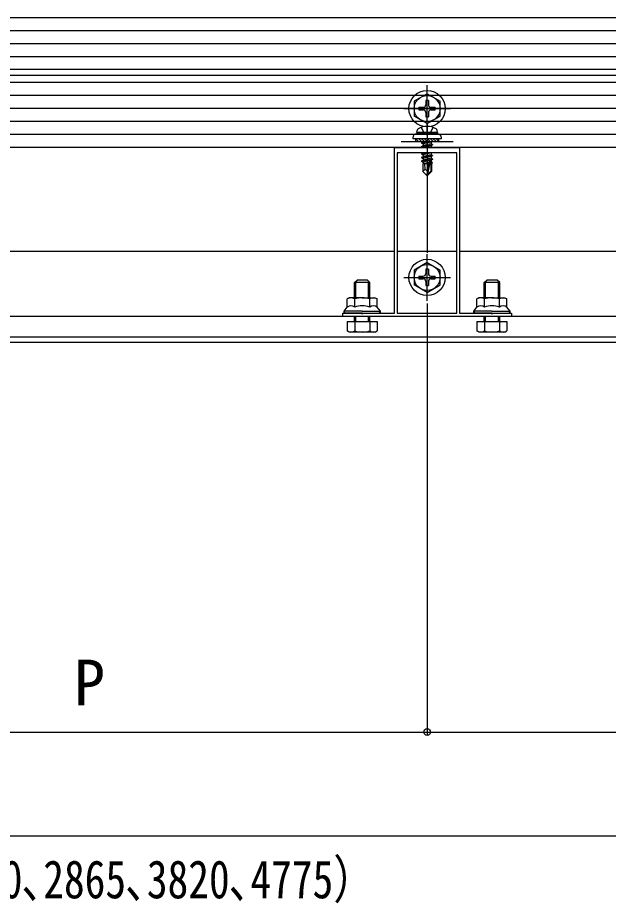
# Model space of a CAD drawing. Units: millimetres, scale not verified. Extents: x -1050 to 1050, y -1570 to 1562.
# Drawn here: x 104.8 to 332.3, y -585.9 to -245 of the extents above; entities that cross this region are included whole.
import ezdxf
from ezdxf.enums import TextEntityAlignment as Align

# ---------------------------------------------------------------- set-up
doc = ezdxf.new("R2010")
doc.units = ezdxf.units.MM
doc.header["$LTSCALE"] = 8
for name, color, linetype in [('0-2_YKK_11', 7, 'Continuous'), ('0-4_YKK_12', 2, 'Continuous'), ('0-5_YKK_13', 4, 'Continuous'), ('0-6_YKK_D', 6, 'Continuous')]:
    doc.layers.add(name, color=color, linetype=linetype)
doc.styles.add('ＭＳ ゴシック', font='')
doc.styles.get('ＭＳ ゴシック').set_extended_font_data('MS Gothic')

msp = doc.modelspace()

# ---------------------------------------------------------------- linework, layer by layer
at = {"layer": '0-2_YKK_11'}
for points in [[(295.001, -360), (230.001, -360), (230.001, -358.8), (237.043, -358.8), (237.226, -358.92), (237.776, -358.92), (237.959, -358.8), (250.001, -358.8), (250.001, -295), (262.043, -295), (262.226, -295.12), (262.776, -295.12), (262.959, -295), (275.001, -295), (275.001, -358.8), (287.043, -358.8), (287.226, -358.92), (287.776, -358.92), (287.959, -358.8), (295.001, -358.8)], [(251.001, -297), (251.001, -358.8), (274.001, -358.8), (274.001, -297)]]:
    msp.add_lwpolyline(points, close=True, dxfattribs=at)
at = {"layer": '0-4_YKK_12'}
for p, q in [((789.985, -245), (-524.999, -245)), ((474.001, -250), (-448.999, -250)), ((474.001, -255), (-448.999, -255)), ((440.001, -260), (-414.999, -260)), ((424.501, -267.2), (-399.499, -267.2)), ((425.501, -290), (-399.499, -290)), ((250.001, -335), (25.001, -335)), ((274.001, -335), (251.001, -335)), ((475.001, -335), (275.001, -335)), ((475.001, -360), (-449.999, -360)), ((475.001, -368), (-449.999, -368)), ((475.001, -370), (-449.999, -370))]:
    msp.add_line(p, q, dxfattribs=at)
at = {"layer": '0-5_YKK_13'}
for p, q in [((440.001, -260), (-414.999, -260)), ((471.134, -265), (-446.132, -265)), ((457.501, -265), (-432.499, -265)), ((457.501, -270), (-432.499, -270)), ((262.501, -289), (262.501, -271)), ((457.501, -275), (-432.499, -275)), ((262.501, -274.25), (257.501, -277.137)), ((262.501, -274.25), (267.501, -277.137)), ((257.501, -277.137), (257.501, -282.863)), ((259.351, -279.5), (261.001, -279.5)), ((259.351, -279.5), (259.351, -280.5)), ((262.001, -276.85), (262.001, -278.5)), ((263.001, -276.85), (262.001, -276.85)), ((263.001, -276.85), (263.001, -278.5)), ((264.001, -279.5), (265.651, -279.5)), ((265.651, -280.5), (265.651, -279.5)), ((267.501, -282.863), (267.501, -277.137)), ((457.501, -280), (-432.499, -280)), ((253.501, -280), (271.501, -280)), ((262.501, -285.75), (257.501, -282.863)), ((259.351, -280.5), (261.001, -280.5)), ((262.001, -281.5), (262.001, -283.15)), ((262.501, -285.75), (267.501, -282.863)), ((263.001, -281.5), (263.001, -283.15)), ((264.001, -280.5), (265.651, -280.5)), ((457.501, -285), (-432.499, -285)), ((262.001, -283.15), (263.001, -283.15)), ((262.501, -285.8), (262.501, -306.7)), ((258.501, -289.2), (258.642, -288.398)), ((266.501, -289.2), (258.501, -289.2)), ((258.501, -289.2), (258.589, -289.7)), ((266.501, -289.7), (258.501, -289.7)), ((266.413, -289.7), (258.589, -289.7)), ((266.501, -289.2), (266.359, -288.398)), ((266.501, -289.2), (266.413, -289.7)), ((457.501, -290), (-432.499, -290)), ((252.501, -292.7), (272.501, -292.7)), ((257.001, -291.2), (257.001, -291.5)), ((258.001, -291.5), (258.001, -292.7)), ((258.001, -292.603), (258.098, -292.7)), ((258.021, -291.5), (259.221, -292.7)), ((259.143, -291.5), (260.343, -292.7)), ((260.266, -291.5), (261.466, -292.7)), ((263.701, -292.7), (260.401, -293.25)), ((260.401, -293.15), (263.101, -292.7)), ((260.401, -293.15), (260.951, -292.832)), ((260.401, -293.15), (260.401, -293.25)), ((261.538, -292.7), (260.951, -292.832)), ((260.951, -292.7), (260.951, -292.832)), ((261.388, -291.5), (262.588, -292.7)), ((262.511, -291.5), (263.711, -292.7)), ((263.633, -291.5), (264.833, -292.7)), ((264.051, -292.868), (264.051, -293.532)), ((264.756, -291.5), (265.956, -292.7)), ((265.878, -291.5), (267.001, -292.623)), ((260.401, -293.25), (260.951, -293.568)), ((260.401, -294.55), (264.601, -293.85)), ((264.601, -293.95), (260.401, -294.65)), ((260.401, -294.55), (260.951, -294.232)), ((260.401, -294.55), (260.401, -294.65)), ((260.401, -294.65), (260.951, -294.968)), ((264.051, -293.532), (260.951, -294.232)), ((260.951, -293.568), (260.951, -294.232)), ((260.951, -294.968), (260.951, -295)), ((262.677, -295.243), (262.446, -295.295)), ((264.601, -293.85), (264.051, -293.532)), ((264.051, -294.268), (264.051, -294.932)), ((264.601, -293.85), (264.601, -293.95)), ((263.101, -297), (260.401, -297.45)), ((260.401, -297.35), (262.501, -297)), ((260.401, -297.35), (260.951, -297.032)), ((260.401, -297.35), (260.401, -297.45)), ((260.401, -297.45), (260.951, -297.768)), ((260.401, -298.75), (264.601, -298.05)), ((264.601, -298.15), (260.401, -298.85)), ((260.401, -298.75), (260.951, -298.432)), ((260.401, -298.75), (260.401, -298.85)), ((260.401, -298.85), (260.951, -299.168)), ((260.401, -300.15), (263.426, -299.646)), ((263.399, -299.75), (260.401, -300.25)), ((260.401, -300.15), (260.951, -299.832)), ((261.095, -297), (260.951, -297.032)), ((260.951, -297), (260.951, -297.032)), ((264.051, -297.732), (260.951, -298.432)), ((260.951, -297.768), (260.951, -298.432)), ((264.051, -299.132), (260.951, -299.832)), ((260.951, -299.168), (260.951, -299.832)), ((263.41, -299.693), (262.501, -304.078)), ((263.833, -299.577), (262.651, -305.276)), ((263.833, -299.578), (264.601, -299.45)), ((264.601, -299.55), (263.888, -299.669)), ((263.901, -299.748), (263.901, -304.026)), ((264.051, -297.068), (264.051, -297.732)), ((264.601, -298.05), (264.051, -297.732)), ((264.051, -298.468), (264.051, -299.132)), ((264.601, -299.45), (264.051, -299.132)), ((264.051, -299.868), (264.051, -300.532)), ((264.601, -298.05), (264.601, -298.15)), ((264.601, -299.45), (264.601, -299.55)), ((260.401, -300.15), (260.401, -300.25)), ((260.401, -300.25), (260.951, -300.568)), ((260.801, -301.3), (260.951, -301.232)), ((260.801, -301.3), (260.801, -304.15)), ((263.077, -301.3), (260.801, -301.3)), ((261.758, -303.347), (260.801, -304.15)), ((263.341, -300.028), (260.951, -300.568)), ((260.951, -300.568), (260.951, -301.232)), ((263.196, -300.725), (260.951, -301.232)), ((263.136, -301.017), (261.418, -301.3)), ((263.081, -301.284), (262.997, -301.3)), ((264.051, -300.532), (263.898, -300.567)), ((264.501, -300.792), (263.901, -300.891)), ((264.501, -301.008), (263.901, -301.124)), ((264.201, -301.3), (263.901, -301.3)), ((264.501, -300.792), (264.051, -300.532)), ((264.501, -301.008), (264.201, -301.181)), ((264.201, -301.181), (264.201, -304.15)), ((264.501, -300.792), (264.501, -301.008)), ((262.351, -305.7), (260.801, -304.15)), ((262.501, -304.078), (262.351, -305.7)), ((262.351, -305.7), (262.651, -305.7)), ((262.501, -304.078), (262.501, -305.7)), ((263.901, -304.026), (262.651, -305.276)), ((262.651, -305.7), (264.201, -304.15)), ((262.651, -305.276), (262.651, -305.7)), ((263.901, -304.026), (264.201, -304.15)), ((262.501, -354), (262.501, -336)), ((262.501, -339.25), (257.501, -342.137)), ((262.501, -339.25), (267.501, -342.137)), ((257.501, -342.137), (257.501, -347.863)), ((262.001, -341.85), (262.001, -343.5)), ((263.001, -341.85), (262.001, -341.85)), ((263.001, -341.85), (263.001, -343.5)), ((267.501, -347.863), (267.501, -342.137)), ((240.501, -347), (234.501, -347)), ((235.041, -352.8), (235.041, -346.46)), ((239.961, -352.8), (239.961, -346.46)), ((253.501, -345), (271.501, -345)), ((259.351, -344.5), (261.001, -344.5)), ((259.351, -344.5), (259.351, -345.5)), ((259.351, -345.5), (261.001, -345.5)), ((262.001, -346.5), (262.001, -348.15)), ((263.001, -346.5), (263.001, -348.15)), ((264.001, -344.5), (265.651, -344.5)), ((264.001, -345.5), (265.651, -345.5)), ((265.651, -345.5), (265.651, -344.5)), ((290.501, -347), (284.501, -347)), ((285.041, -352.8), (285.041, -346.46)), ((289.961, -352.8), (289.961, -346.46)), ((262.501, -350.75), (257.501, -347.863)), ((262.001, -348.15), (263.001, -348.15)), ((262.501, -350.75), (267.501, -347.863)), ((232.501, -352.8), (231.727, -353.247)), ((231.727, -356.4), (231.727, -353.247)), ((237.501, -352.8), (232.501, -352.8)), ((234.614, -356.4), (234.614, -353.247)), ((237.501, -352.8), (242.501, -352.8)), ((240.388, -356.4), (240.388, -353.247)), ((242.501, -352.8), (243.274, -353.247)), ((243.274, -356.4), (243.274, -353.247)), ((282.501, -352.8), (281.727, -353.247)), ((281.727, -356.4), (281.727, -353.247)), ((287.501, -352.8), (282.501, -352.8)), ((284.614, -356.4), (284.614, -353.247)), ((287.501, -352.8), (292.501, -352.8)), ((290.388, -356.4), (290.388, -353.247)), ((292.501, -352.8), (293.274, -353.247)), ((293.274, -356.4), (293.274, -353.247)), ((230.501, -358.8), (230.501, -358)), ((237.501, -358.8), (230.501, -358.8)), ((234.501, -362), (234.501, -360)), ((235.041, -362), (235.041, -360)), ((237.501, -358.8), (244.501, -358.8)), ((239.961, -362), (239.961, -360)), ((240.501, -362), (240.501, -360)), ((244.501, -358.8), (244.501, -358)), ((280.501, -358.8), (280.501, -358)), ((287.501, -358.8), (280.501, -358.8)), ((284.501, -362), (284.501, -360)), ((285.041, -362), (285.041, -360)), ((287.501, -358.8), (294.501, -358.8)), ((289.961, -362), (289.961, -360)), ((290.501, -362), (290.501, -360)), ((294.501, -358.8), (294.501, -358)), ((231.727, -362), (231.727, -365.553)), ((234.614, -362), (234.614, -365.553)), ((240.388, -362), (240.388, -365.553)), ((281.727, -362), (281.727, -365.553)), ((284.614, -362), (284.614, -365.553)), ((290.388, -362), (290.388, -365.553)), ((232.501, -366), (231.727, -365.553)), ((242.501, -366), (232.501, -366)), ((242.501, -366), (243.274, -365.553)), ((282.501, -366), (281.727, -365.553)), ((292.501, -366), (282.501, -366)), ((292.501, -366), (293.274, -365.553))]:
    msp.add_line(p, q, dxfattribs=at)
for points in [[(457.501, -265), (457.501, -295), (-432.499, -295)], [(260.243, -287.205), (261.356, -289.437), (262.501, -290.046)], [(264.759, -287.205), (263.646, -289.437), (262.501, -290.046)], [(257.001, -291.5), (268.001, -291.5), (268.001, -291.2)], [(258.001, -292.7), (267.001, -292.7), (267.001, -291.5)], [(264.341, -292.7), (264.051, -292.868), (260.951, -293.568)], [(264.601, -293.95), (264.051, -294.268), (260.951, -294.968)], [(264.168, -295), (264.051, -294.932), (263.752, -295)], [(264.168, -297), (264.051, -297.068), (260.951, -297.768)], [(264.601, -298.15), (264.051, -298.468), (260.951, -299.168)], [(264.601, -299.55), (264.051, -299.868), (263.901, -299.901)], [(262.501, -304.078), (261.758, -303.347), (261.601, -301.3)], [(234.501, -352.8), (234.501, -347), (235.501, -346)], [(240.501, -352.8), (240.501, -347), (239.501, -346), (235.501, -346)], [(284.501, -352.8), (284.501, -347), (285.501, -346)], [(290.501, -352.8), (290.501, -347), (289.501, -346), (285.501, -346)], [(237.501, -358), (230.501, -358), (231.727, -356.4)], [(237.501, -358), (244.501, -358), (243.274, -356.4)], [(287.501, -358), (280.501, -358), (281.727, -356.4)], [(287.501, -358), (294.501, -358), (293.274, -356.4)], [(231.727, -362), (243.274, -362), (243.274, -365.553)], [(281.727, -362), (293.274, -362), (293.274, -365.553)]]:
    msp.add_lwpolyline(points, dxfattribs=at)
for centre, radius in [((262.501, -280), 7), ((262.501, -280), 5), ((262.501, -345), 7), ((262.501, -345), 5)]:
    msp.add_circle(centre, radius, dxfattribs=at)
for centre, radius, start, end in [((261.001, -278.5), 1, 270, 0), ((264.001, -278.5), 1, 180, 270), ((261.001, -281.5), 1, 0, 90), ((264.001, -281.5), 1, 90, 180), ((258.501, -291.2), 1.5, 90, 180), ((259.529, -288.554), 0.9, 122.05588, 170), ((262.501, -293.3), 6.5, 57.94412, 122.05588), ((265.473, -288.554), 0.9, 10, 57.94412), ((266.501, -291.2), 1.5, 0, 90), ((263.653, -299.748), 0.248, 0, 167.19096), ((261.001, -343.5), 1, 270, 0), ((264.001, -343.5), 1, 180, 270), ((261.001, -346.5), 1, 0, 90), ((264.001, -346.5), 1, 90, 180), ((233.171, -355.356), 2.556, 55.61575, 124.38425), ((237.501, -362.353), 9.553, 90, 107.58795), ((237.501, -362.353), 9.553, 72.41205, 90), ((241.831, -355.356), 2.556, 55.61575, 124.38425), ((283.171, -355.356), 2.556, 55.61575, 124.38425), ((287.501, -362.353), 9.553, 90, 107.58795), ((287.501, -362.353), 9.553, 72.41205, 90), ((291.831, -355.356), 2.556, 55.61575, 124.38425), ((233.171, -358.509), 2.556, 55.61575, 124.38425), ((237.501, -365.507), 9.553, 90, 107.58795), ((237.501, -365.507), 9.553, 72.41205, 90), ((241.831, -358.509), 2.556, 55.61575, 124.38425), ((283.171, -358.509), 2.556, 55.61575, 124.38425), ((287.501, -365.507), 9.553, 90, 107.58795), ((287.501, -365.507), 9.553, 72.41205, 90), ((291.831, -358.509), 2.556, 55.61575, 124.38425), ((233.171, -363.444), 2.556, 235.61575, 304.38425), ((237.501, -356.447), 9.553, 252.41205, 287.58795), ((241.831, -363.444), 2.556, 235.61575, 304.38425), ((283.171, -363.444), 2.556, 235.61575, 304.38425), ((287.501, -356.447), 9.553, 252.41205, 287.58795), ((291.831, -363.444), 2.556, 235.61575, 304.38425)]:
    msp.add_arc(centre, radius, start, end, dxfattribs=at)
for centre, start_param, end_param in [((232.001, -358), 3.1415927, 4.712389), ((243.001, -358), 4.712389, 6.2831853), ((282.001, -358), 3.1415927, 4.712389), ((293.001, -358), 4.712389, 6.2831853)]:
    msp.add_ellipse(centre, major_axis=(1.5, 0), ratio=0.533333, start_param=start_param, end_param=end_param, dxfattribs=at)
at = {"layer": '0-6_YKK_D'}
for p, q in [((262.501, -289), (262.501, -335.5)), ((262.501, -355), (262.501, -521)), ((262.501, -361), (262.501, -521)), ((12.501, -520), (262.501, -520)), ((262.501, -520), (512.501, -520)), ((-466.499, -560), (491.501, -560))]:
    msp.add_line(p, q, dxfattribs=at)
msp.add_circle((262.501, -520), 1.275, dxfattribs=at)
msp.add_circle((262.501, -520), 1.275, dxfattribs=at)

# ---------------------------------------------------------------- texts
at = {"layer": '0-6_YKK_D', "style": 'ＭＳ ゴシック'}
msp.add_text('P', height=17.6, dxfattribs=at).set_placement((126.455, -515), align=Align.BOTTOM_LEFT)
at = {"layer": '0-6_YKK_D', "style": 'ＭＳ ゴシック', "width": 0.8}
msp.add_text('（関東間：1820､2730､3640､4550､MM：2000､3000､4000､5000､九州・四国間：1910､2865､3820､4775）', height=14.66, dxfattribs=at).set_placement((-468.499, -588.409), align=Align.BOTTOM_LEFT)

doc.saveas('drawing.dxf')
